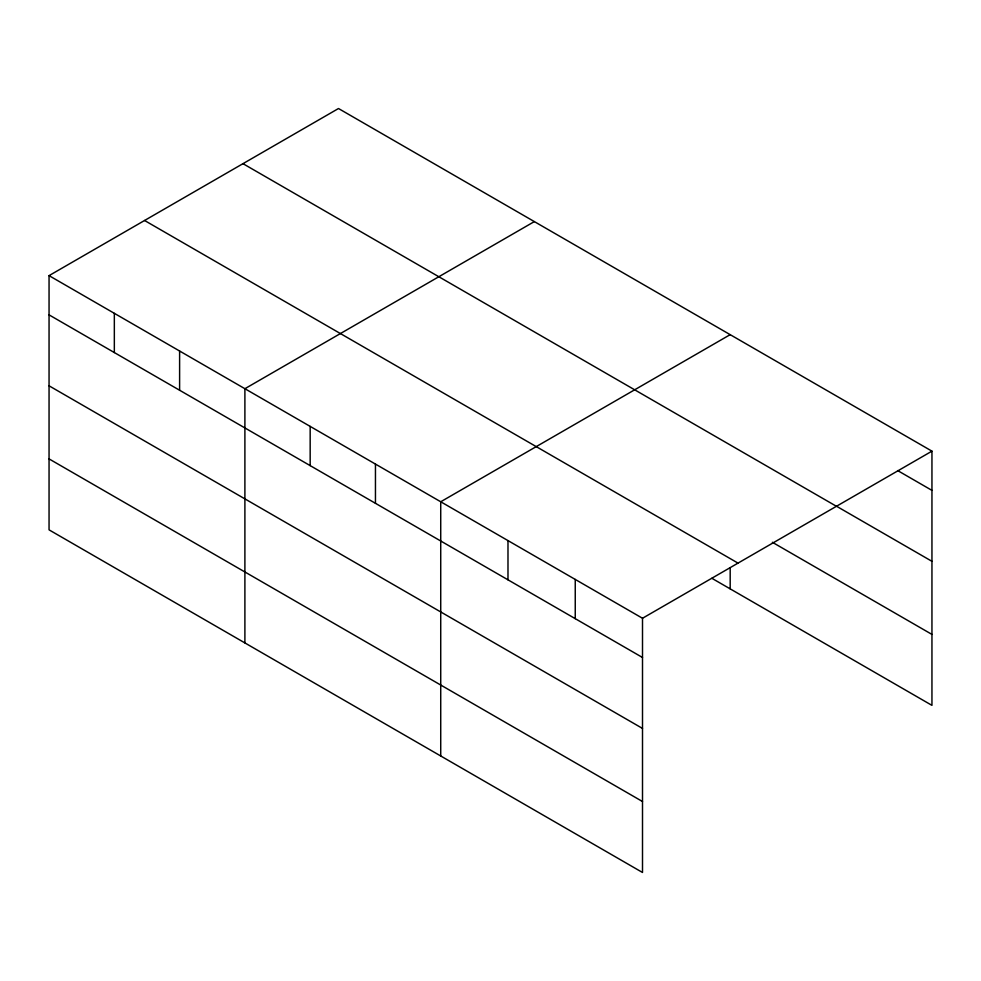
<?xml version="1.0" encoding="UTF-8"?>
<svg xmlns="http://www.w3.org/2000/svg" width="981" height="981" viewBox="0 0 981 981"><rect width="100%" height="100%" fill="white"/><g stroke="black" fill="none" stroke-linecap="round" stroke-linejoin="round"><path stroke-width="1.47" d="M49.05 275.636L642.506 618.263L642.506 872.477L49.05 529.85L49.05 275.636L338.494 108.523L931.95 451.15L931.95 705.364L711.899 578.312M534.338 221.596L244.894 388.709L244.894 642.911M730.183 334.656L440.727 501.769L440.727 755.983M642.506 618.263L931.95 451.15M897.664 470.573L931.95 490.377M835.677 505.742L931.95 561.316M242.981 163.668L836.437 506.294M772.378 542.285L931.95 634.413M144.563 220.492L738.019 563.119M49.05 314.864L642.506 657.491M49.05 385.803L642.506 728.429M49.05 458.9L642.506 801.526M730.183 567.741L730.183 588.87M575.246 579.428L575.246 618.655M507.986 540.605L507.986 579.82M375.453 464.087L375.453 503.302M310.168 426.392L310.168 465.619M179.609 351.014L179.609 390.242M114.336 313.331L114.336 352.547"/></g></svg>
